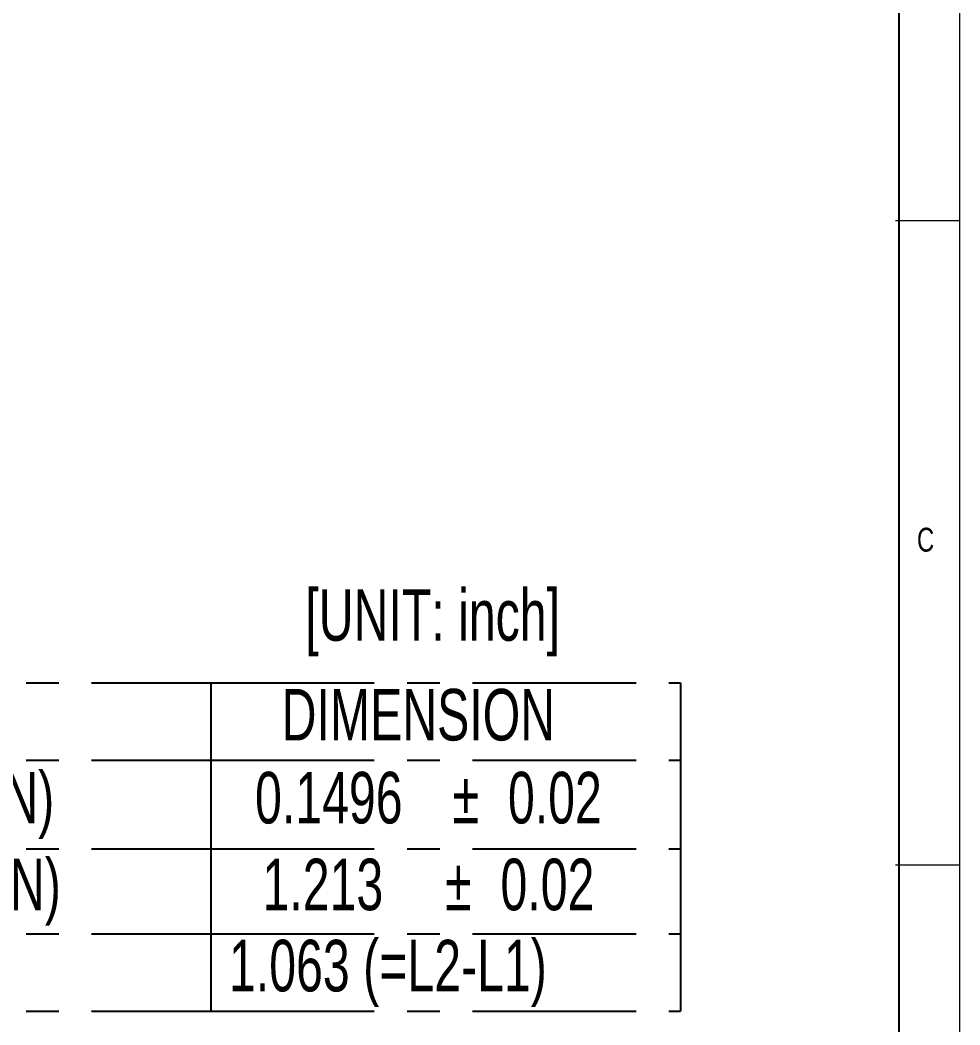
# Model space of a CAD drawing. Header units: inches. Extents: x 0.2 to 16.3, y 0.2 to 11.5.
# Drawn here: x 13.467 to 16.339, y 5.358 to 8.427 of the extents above; entities that cross this region are included whole.
import ezdxf

# ---------------------------------------------------------------- set-up
doc = ezdxf.new("R2010")
doc.units = ezdxf.units.IN
doc.header["$MEASUREMENT"] = 0
doc.linetypes.add('CENTERX2', pattern=[0.8, 0.5, -0.1, 0.1, -0.1])
doc.layers.add('CENTER_LINE', color=7, linetype='CENTERX2')
doc.layers.add('NOTES', color=7, linetype='Continuous')
doc.styles.add('SLDTEXTSTYLE0', font='TXT', dxfattribs={"width": 0.7})
doc.styles.add('SLDTEXTSTYLE1', font='TXT', dxfattribs={"width": 0.75})

# ---------------------------------------------------------------- blocks, each defined once
blk = doc.blocks.new('SW_TABLEANNOTATION_0')
at = {"layer": 'CENTER_LINE', "color": 0}
for p, q in [((0, 0), (1.9637, 0)), ((1.9637, 0), (1.9637, -0.2362)), ((1.9637, 0), (3.3995, 0)), ((3.3995, 0), (3.3995, -0.2362)), ((0, -0.2362), (1.9637, -0.2362)), ((1.9637, -0.2362), (1.9637, -0.5067)), ((1.9637, -0.2362), (3.3995, -0.2362)), ((3.3995, -0.2362), (3.3995, -0.5067)), ((0, -0.5067), (1.9637, -0.5067)), ((1.9637, -0.5067), (1.9637, -0.7663)), ((1.9637, -0.5067), (3.3995, -0.5067)), ((3.3995, -0.5067), (3.3995, -0.7663)), ((0, -0.7663), (1.9637, -0.7663)), ((1.9637, -0.7663), (1.9637, -1.0025)), ((1.9637, -0.7663), (3.3995, -0.7663)), ((3.3995, -0.7663), (3.3995, -1.0025)), ((0, -1.0025), (1.9637, -1.0025)), ((1.9637, -1.0025), (3.3995, -1.0025))]:
    blk.add_line(p, q, dxfattribs=at)
at = {"layer": 'CENTER_LINE', "color": 0, "char_height": 0.15748, "attachment_point": 1, "style": 'SLDTEXTSTYLE0'}
for s, insert in [('DIMENSION', (2.1806, -0.0185)), ('L1 (MIN POSITION)', (0.167, -0.2719)), ('0.1496', (2.0992, -0.2719)), ('0.02', (2.872, -0.2719)), ('%%p', (2.7029, -0.2719)), ('L2 (MAX POSITION)', (0.138, -0.5369)), ('1.213', (2.1221, -0.5369)), ('0.02', (2.8492, -0.5369)), ('%%p', (2.68, -0.5369)), ('1.063 (=L2-L1)', (2.0197, -0.7848))]:
    blk.add_mtext(s, dxfattribs=dict(at, insert=insert))

msp = doc.modelspace()

# ---------------------------------------------------------------- linework, layer by layer
at = {"color": 7, "linetype": 'Continuous', "lineweight": 18}
for p, q in [((16.3386, 0.1969), (16.3386, 11.4961)), ((16.1417, 7.815), (16.3386, 7.815)), ((16.3386, 5.8465), (16.1417, 5.8465))]:
    msp.add_line(p, q, dxfattribs=at)
at = {"layer": 'NOTES', "color": 7}
msp.add_line((16.1516, 11.2992), (16.1516, 0.3937), dxfattribs=at)

# ---------------------------------------------------------------- block references
at = {"layer": 'CENTER_LINE'}
msp.add_blockref('SW_TABLEANNOTATION_0', (12.0856, 6.403), dxfattribs=at)

# ---------------------------------------------------------------- texts
at = {"color": 7, "linetype": 'Continuous', "lineweight": 0, "insert": (16.2073, 6.8767), "char_height": 0.0729, "attachment_point": 1, "style": 'SLDTEXTSTYLE1'}
msp.add_mtext('C', dxfattribs=at)
at = {"layer": 'CENTER_LINE', "insert": (14.3385, 6.689), "char_height": 0.15748, "attachment_point": 1, "style": 'SLDTEXTSTYLE0'}
msp.add_mtext('[UNIT: inch]', dxfattribs=at)

doc.saveas('drawing.dxf')
